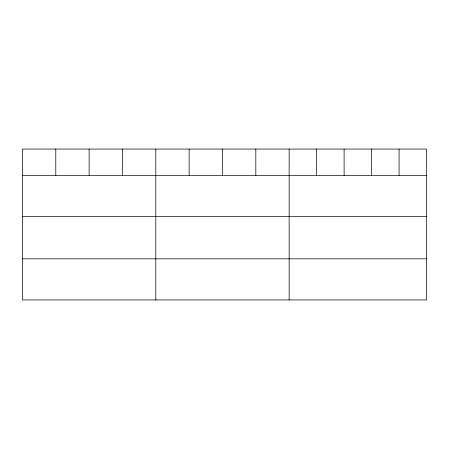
<?xml version="1.0" encoding="UTF-8"?>
<svg xmlns="http://www.w3.org/2000/svg" width="449" height="449" viewBox="0 0 449 449"><rect width="100%" height="100%" fill="white"/><g stroke="black" fill="none" stroke-linecap="round" stroke-linejoin="round"><path stroke-width="0.67" d="M426.55 175.368L426.55 299.943L22.45 299.943L22.45 149.057L426.55 149.057L426.55 175.368L22.45 175.368M22.45 216.48L426.55 216.48M22.45 258.832L426.55 258.832M399.071 149.057L399.071 175.368M371.592 149.057L371.592 175.368M344.114 149.057L344.114 175.368M316.635 149.057L316.635 175.368M289.156 149.057L289.156 299.943M255.818 149.057L255.818 175.368M222.48 149.057L222.48 175.368M189.141 149.057L189.141 175.368M155.803 149.057L155.803 299.943M122.465 149.057L122.465 175.368M89.127 149.057L89.127 175.368M55.788 149.057L55.788 175.368"/></g></svg>
